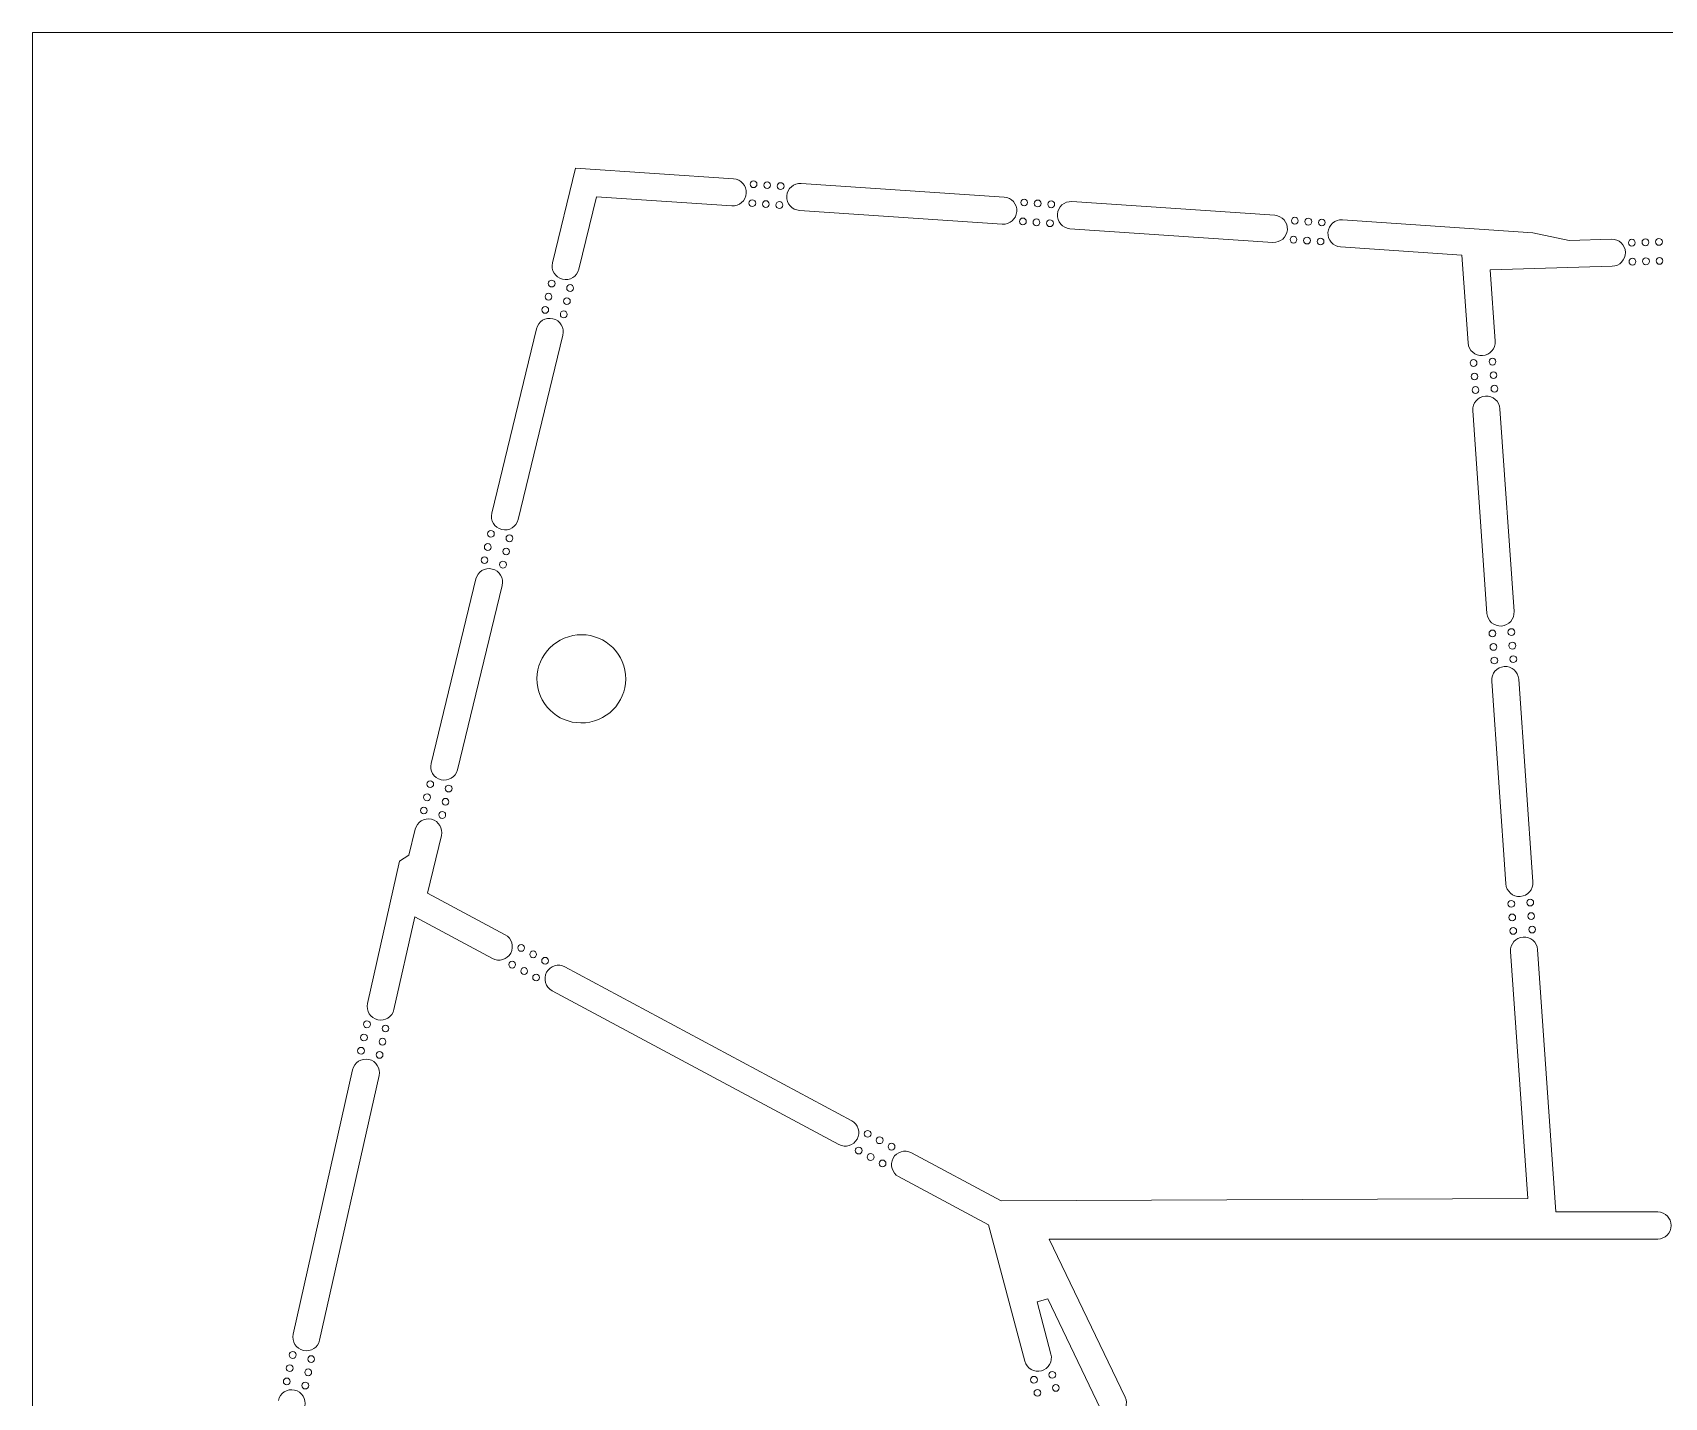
# Model space of a CAD drawing. Header units: inches. Extents: x 16.7 to 31.3, y 1.4 to 10.6.
# Drawn here: x 16.668 to 21.405, y 6.614 to 10.578 of the extents above; entities that cross this region are included whole.
import ezdxf

# ---------------------------------------------------------------- set-up
doc = ezdxf.new("R2010")
doc.units = ezdxf.units.IN
doc.header["$MEASUREMENT"] = 0
doc.layers.add('Visible', color=7, linetype='Continuous', lineweight=0)

# ---------------------------------------------------------------- blocks, each defined once
blk = doc.blocks.new('Block_681')
at = {"layer": 'Visible', "color": 7, "lineweight": 0}
blk.add_open_spline([(19.4829, 10.0214), (19.5046, 10.0199), (19.5234, 10.0363), (19.5249, 10.058), (19.5263, 10.0797), (19.5099, 10.0985), (19.4882, 10.0999)], degree=3, knots=[0, 0, 0, 0, 1, 1, 1, 2, 2, 2, 2], dxfattribs=at)
blk = doc.blocks.new('Block_682')
at = {"layer": 'Visible', "color": 7, "lineweight": 0}
blk.add_circle((19.6212, 10.0239), 0.00984, dxfattribs=at)
blk = doc.blocks.new('Block_683')
at = {"layer": 'Visible', "color": 7, "lineweight": 0}
blk.add_circle((19.6249, 10.0789), 0.00984, dxfattribs=at)
blk = doc.blocks.new('Block_684')
at = {"layer": 'Visible', "color": 7, "lineweight": 0}
blk.add_circle((19.5427, 10.0292), 0.00984, dxfattribs=at)
blk = doc.blocks.new('Block_685')
at = {"layer": 'Visible', "color": 7, "lineweight": 0}
blk.add_circle((19.5856, 10.0815), 0.00984, dxfattribs=at)
blk = doc.blocks.new('Block_686')
at = {"layer": 'Visible', "color": 7, "lineweight": 0}
blk.add_circle((19.5819, 10.0265), 0.00984, dxfattribs=at)
blk = doc.blocks.new('Block_687')
at = {"layer": 'Visible', "color": 7, "lineweight": 0}
blk.add_circle((19.5464, 10.0842), 0.00984, dxfattribs=at)
blk = doc.blocks.new('Block_688')
at = {"layer": 'Visible', "color": 7, "lineweight": 0}
blk.add_open_spline([(19.6846, 10.0867), (19.6629, 10.0881), (19.6442, 10.0717), (19.6427, 10.05), (19.6413, 10.0283), (19.6577, 10.0096), (19.6793, 10.0081)], degree=3, knots=[0, 0, 0, 0, 1, 1, 1, 2, 2, 2, 2], dxfattribs=at)
blk = doc.blocks.new('Block_689')
at = {"layer": 'Visible', "color": 7, "lineweight": 0}
blk.add_line((19.4882, 10.0999), (18.899, 10.1396), dxfattribs=at)
blk = doc.blocks.new('Block_690')
at = {"layer": 'Visible', "color": 7, "lineweight": 0}
blk.add_line((18.8937, 10.0611), (19.4829, 10.0214), dxfattribs=at)
blk = doc.blocks.new('Block_738')
at = {"layer": 'Visible', "color": 7, "lineweight": 0}
blk.add_line((17.7325, 8.1707), (17.6398, 7.7575), dxfattribs=at)
blk = doc.blocks.new('Block_739')
at = {"layer": 'Visible', "color": 7, "lineweight": 0}
blk.add_line((17.5967, 7.5654), (17.4242, 6.7972), dxfattribs=at)
blk = doc.blocks.new('Block_755')
at = {"layer": 'Visible', "color": 7, "lineweight": 0}
blk.add_line((20.9274, 9.4852), (20.9274, 9.4852), dxfattribs=at)
blk = doc.blocks.new('Block_756')
at = {"layer": 'Visible', "color": 7, "lineweight": 0}
blk.add_open_spline([(20.8352, 9.6761), (20.8367, 9.6544), (20.8555, 9.6381), (20.8772, 9.6396), (20.8989, 9.6411), (20.9152, 9.6599), (20.9137, 9.6816)], degree=3, knots=[0, 0, 0, 0, 1, 1, 1, 2, 2, 2, 2], dxfattribs=at)
blk = doc.blocks.new('Block_757')
at = {"layer": 'Visible', "color": 7, "lineweight": 0}
blk.add_line((20.9137, 9.6816), (20.9137, 9.6816), dxfattribs=at)
blk = doc.blocks.new('Block_758')
at = {"layer": 'Visible', "color": 7, "lineweight": 0}
blk.add_circle((20.8565, 9.5395), 0.00984, dxfattribs=at)
blk = doc.blocks.new('Block_759')
at = {"layer": 'Visible', "color": 7, "lineweight": 0}
blk.add_circle((20.9115, 9.5433), 0.00984, dxfattribs=at)
blk = doc.blocks.new('Block_760')
at = {"layer": 'Visible', "color": 7, "lineweight": 0}
blk.add_circle((20.8511, 9.618), 0.00984, dxfattribs=at)
blk = doc.blocks.new('Block_761')
at = {"layer": 'Visible', "color": 7, "lineweight": 0}
blk.add_circle((20.9088, 9.5826), 0.00984, dxfattribs=at)
blk = doc.blocks.new('Block_762')
at = {"layer": 'Visible', "color": 7, "lineweight": 0}
blk.add_circle((20.8538, 9.5788), 0.00984, dxfattribs=at)
blk = doc.blocks.new('Block_763')
at = {"layer": 'Visible', "color": 7, "lineweight": 0}
blk.add_circle((20.906, 9.6219), 0.00984, dxfattribs=at)
blk = doc.blocks.new('Block_764')
at = {"layer": 'Visible', "color": 7, "lineweight": 0}
blk.add_open_spline([(20.9274, 9.4852), (20.9259, 9.5069), (20.9071, 9.5233), (20.8854, 9.5218), (20.8637, 9.5203), (20.8474, 9.5014), (20.8489, 9.4798)], degree=3, knots=[0, 0, 0, 0, 1, 1, 1, 2, 2, 2, 2], dxfattribs=at)
blk = doc.blocks.new('Block_765')
at = {"layer": 'Visible', "color": 7, "lineweight": 0}
blk.add_line((20.9137, 9.6816), (20.8993, 9.8888), dxfattribs=at)
blk = doc.blocks.new('Block_766')
at = {"layer": 'Visible', "color": 7, "lineweight": 0}
blk.add_line((20.8174, 9.9314), (20.8352, 9.6761), dxfattribs=at)
blk = doc.blocks.new('Block_846')
at = {"layer": 'Visible', "color": 7, "lineweight": 0}
blk.add_open_spline([(19.7684, 6.5805), (19.7778, 6.5609), (19.8013, 6.5526), (19.8209, 6.562), (19.8405, 6.5714), (19.8488, 6.595), (19.8394, 6.6146)], degree=3, knots=[0, 0, 0, 0, 1, 1, 1, 2, 2, 2, 2], dxfattribs=at)
blk = doc.blocks.new('Block_854')
at = {"layer": 'Visible', "color": 7, "lineweight": 0}
blk.add_line((19.8394, 6.6146), (19.6189, 7.0735), dxfattribs=at)
blk = doc.blocks.new('Block_873')
at = {"layer": 'Visible', "color": 7, "lineweight": 0}
blk.add_line((20.2738, 10.047), (19.6846, 10.0867), dxfattribs=at)
blk = doc.blocks.new('Block_874')
at = {"layer": 'Visible', "color": 7, "lineweight": 0}
blk.add_open_spline([(20.2685, 9.9684), (20.2902, 9.9669), (20.309, 9.9833), (20.3105, 10.005), (20.3119, 10.0267), (20.2955, 10.0455), (20.2738, 10.047)], degree=3, knots=[0, 0, 0, 0, 1, 1, 1, 2, 2, 2, 2], dxfattribs=at)
blk = doc.blocks.new('Block_875')
at = {"layer": 'Visible', "color": 7, "lineweight": 0}
blk.add_line((19.6793, 10.0081), (20.2685, 9.9684), dxfattribs=at)
blk = doc.blocks.new('Block_876')
at = {"layer": 'Visible', "color": 7, "lineweight": 0}
blk.add_open_spline([(18.899, 10.1396), (18.8774, 10.1411), (18.8586, 10.1247), (18.8571, 10.103), (18.8557, 10.0813), (18.8721, 10.0625), (18.8937, 10.0611)], degree=3, knots=[0, 0, 0, 0, 1, 1, 1, 2, 2, 2, 2], dxfattribs=at)
blk = doc.blocks.new('Block_904')
at = {"layer": 'Visible', "color": 7, "lineweight": 0}
blk.add_line((20.9685, 8.8961), (20.9274, 9.4852), dxfattribs=at)
blk = doc.blocks.new('Block_905')
at = {"layer": 'Visible', "color": 7, "lineweight": 0}
blk.add_line((20.9685, 8.8961), (20.9685, 8.8961), dxfattribs=at)
blk = doc.blocks.new('Block_906')
at = {"layer": 'Visible', "color": 7, "lineweight": 0}
blk.add_open_spline([(20.8899, 8.8906), (20.8915, 8.869), (20.9103, 8.8526), (20.932, 8.8541), (20.9536, 8.8556), (20.97, 8.8744), (20.9685, 8.8961)], degree=3, knots=[0, 0, 0, 0, 1, 1, 1, 2, 2, 2, 2], dxfattribs=at)
blk = doc.blocks.new('Block_907')
at = {"layer": 'Visible', "color": 7, "lineweight": 0}
blk.add_line((20.8489, 9.4798), (20.8899, 8.8906), dxfattribs=at)
blk = doc.blocks.new('Block_908')
at = {"layer": 'Visible', "color": 7, "lineweight": 0}
blk.add_line((20.4649, 9.9552), (20.8174, 9.9314), dxfattribs=at)
blk = doc.blocks.new('Block_909')
at = {"layer": 'Visible', "color": 7, "lineweight": 0}
blk.add_open_spline([(20.4702, 10.0337), (20.4485, 10.0352), (20.4298, 10.0188), (20.4283, 9.9971), (20.4268, 9.9754), (20.4432, 9.9566), (20.4649, 9.9552)], degree=3, knots=[0, 0, 0, 0, 1, 1, 1, 2, 2, 2, 2], dxfattribs=at)
blk = doc.blocks.new('Block_910')
at = {"layer": 'Visible', "color": 7, "lineweight": 0}
blk.add_line((21.0231, 9.9964), (20.4702, 10.0337), dxfattribs=at)
blk = doc.blocks.new('Block_911')
at = {"layer": 'Visible', "color": 7, "lineweight": 0}
blk.add_line((21.1284, 9.9741), (21.0231, 9.9964), dxfattribs=at)
blk = doc.blocks.new('Block_912')
at = {"layer": 'Visible', "color": 7, "lineweight": 0}
blk.add_line((21.2512, 9.9775), (21.1284, 9.9741), dxfattribs=at)
blk = doc.blocks.new('Block_913')
at = {"layer": 'Visible', "color": 7, "lineweight": 0}
blk.add_open_spline([(21.2535, 9.8988), (21.2752, 9.8995), (21.2923, 9.9176), (21.2917, 9.9393), (21.2911, 9.961), (21.273, 9.9782), (21.2512, 9.9775)], degree=3, knots=[0, 0, 0, 0, 1, 1, 1, 2, 2, 2, 2], dxfattribs=at)
blk = doc.blocks.new('Block_914')
at = {"layer": 'Visible', "color": 7, "lineweight": 0}
blk.add_line((20.8993, 9.8888), (21.2535, 9.8988), dxfattribs=at)
blk = doc.blocks.new('Block_951')
at = {"layer": 'Visible', "color": 7, "lineweight": 0}
blk.add_line((19.615, 6.8999), (19.7684, 6.5805), dxfattribs=at)
blk = doc.blocks.new('Block_952')
at = {"layer": 'Visible', "color": 7, "lineweight": 0}
blk.add_line((19.5837, 6.8915), (19.615, 6.8999), dxfattribs=at)
blk = doc.blocks.new('Block_953')
at = {"layer": 'Visible', "color": 7, "lineweight": 0}
blk.add_line((19.6242, 6.7393), (19.5837, 6.8915), dxfattribs=at)
blk = doc.blocks.new('Block_954')
at = {"layer": 'Visible', "color": 7, "lineweight": 0}
blk.add_open_spline([(19.5481, 6.7191), (19.5537, 6.698), (19.5753, 6.6856), (19.5963, 6.6912), (19.6173, 6.6968), (19.6298, 6.7183), (19.6242, 6.7393)], degree=3, knots=[0, 0, 0, 0, 1, 1, 1, 2, 2, 2, 2], dxfattribs=at)
blk = doc.blocks.new('Block_955')
at = {"layer": 'Visible', "color": 7, "lineweight": 0}
blk.add_line((19.4426, 7.1149), (19.5481, 6.7191), dxfattribs=at)
blk = doc.blocks.new('Block_956')
at = {"layer": 'Visible', "color": 7, "lineweight": 0}
blk.add_line((19.1817, 7.255), (19.4426, 7.1149), dxfattribs=at)
blk = doc.blocks.new('Block_957')
at = {"layer": 'Visible', "color": 7, "lineweight": 0}
blk.add_line((19.1818, 7.255), (19.1817, 7.255), dxfattribs=at)
blk = doc.blocks.new('Block_958')
at = {"layer": 'Visible', "color": 7, "lineweight": 0}
blk.add_open_spline([(19.219, 7.3243), (19.1998, 7.3346), (19.176, 7.3274), (19.1657, 7.3083), (19.1554, 7.2891), (19.1626, 7.2652), (19.1818, 7.255)], degree=3, knots=[0, 0, 0, 0, 1, 1, 1, 2, 2, 2, 2], dxfattribs=at)
blk = doc.blocks.new('Block_959')
at = {"layer": 'Visible', "color": 7, "lineweight": 0}
blk.add_line((19.4798, 7.1843), (19.219, 7.3243), dxfattribs=at)
blk = doc.blocks.new('Block_960')
at = {"layer": 'Visible', "color": 7, "lineweight": 0}
blk.add_line((21.0084, 7.1915), (19.4798, 7.1843), dxfattribs=at)
blk = doc.blocks.new('Block_961')
at = {"layer": 'Visible', "color": 7, "lineweight": 0}
blk.add_line((20.9584, 7.9088), (21.0084, 7.1915), dxfattribs=at)
blk = doc.blocks.new('Block_962')
at = {"layer": 'Visible', "color": 7, "lineweight": 0}
blk.add_open_spline([(21.037, 7.9143), (21.0354, 7.936), (21.0166, 7.9523), (20.9949, 7.9508), (20.9733, 7.9493), (20.9569, 7.9305), (20.9584, 7.9088)], degree=3, knots=[0, 0, 0, 0, 1, 1, 1, 2, 2, 2, 2], dxfattribs=at)
blk = doc.blocks.new('Block_963')
at = {"layer": 'Visible', "color": 7, "lineweight": 0}
blk.add_line((21.037, 7.9143), (21.037, 7.9143), dxfattribs=at)
blk = doc.blocks.new('Block_964')
at = {"layer": 'Visible', "color": 7, "lineweight": 0}
blk.add_line((21.0901, 7.1523), (21.037, 7.9143), dxfattribs=at)
blk = doc.blocks.new('Block_965')
at = {"layer": 'Visible', "color": 7, "lineweight": 0}
blk.add_line((21.3862, 7.1523), (21.0901, 7.1523), dxfattribs=at)
blk = doc.blocks.new('Block_966')
at = {"layer": 'Visible', "color": 7, "lineweight": 0}
blk.add_open_spline([(21.3855, 7.0736), (21.4073, 7.0736), (21.4249, 7.0912), (21.4249, 7.1129), (21.4249, 7.1344), (21.4077, 7.1519), (21.3862, 7.1523)], degree=3, knots=[0, 0, 0, 0, 1, 1, 1, 2, 2, 2, 2], dxfattribs=at)
blk = doc.blocks.new('Block_967')
at = {"layer": 'Visible', "color": 7, "lineweight": 0}
blk.add_line((19.6189, 7.0735), (21.3855, 7.0736), dxfattribs=at)
blk = doc.blocks.new('Block_980')
at = {"layer": 'Visible', "color": 7, "lineweight": 0}
blk.add_line((21.0233, 8.1107), (20.9822, 8.6998), dxfattribs=at)
blk = doc.blocks.new('Block_981')
at = {"layer": 'Visible', "color": 7, "lineweight": 0}
blk.add_line((21.0233, 8.1107), (21.0233, 8.1107), dxfattribs=at)
blk = doc.blocks.new('Block_982')
at = {"layer": 'Visible', "color": 7, "lineweight": 0}
blk.add_open_spline([(20.9447, 8.1052), (20.9462, 8.0835), (20.965, 8.0671), (20.9867, 8.0686), (21.0084, 8.0702), (21.0248, 8.089), (21.0233, 8.1107)], degree=3, knots=[0, 0, 0, 0, 1, 1, 1, 2, 2, 2, 2], dxfattribs=at)
blk = doc.blocks.new('Block_983')
at = {"layer": 'Visible', "color": 7, "lineweight": 0}
blk.add_line((20.9036, 8.6943), (20.9447, 8.1052), dxfattribs=at)
blk = doc.blocks.new('Block_984')
at = {"layer": 'Visible', "color": 7, "lineweight": 0}
blk.add_open_spline([(20.9822, 8.6998), (20.9807, 8.7214), (20.9619, 8.7378), (20.9402, 8.7363), (20.9185, 8.7348), (20.9021, 8.716), (20.9036, 8.6943)], degree=3, knots=[0, 0, 0, 0, 1, 1, 1, 2, 2, 2, 2], dxfattribs=at)
blk = doc.blocks.new('Block_985')
at = {"layer": 'Visible', "color": 7, "lineweight": 0}
blk.add_line((20.9822, 8.6998), (20.9822, 8.6998), dxfattribs=at)
blk = doc.blocks.new('Block_986')
at = {"layer": 'Visible', "color": 7, "lineweight": 0}
blk.add_circle((20.9608, 8.8364), 0.00984, dxfattribs=at)
blk = doc.blocks.new('Block_987')
at = {"layer": 'Visible', "color": 7, "lineweight": 0}
blk.add_circle((20.9086, 8.7933), 0.00984, dxfattribs=at)
blk = doc.blocks.new('Block_988')
at = {"layer": 'Visible', "color": 7, "lineweight": 0}
blk.add_circle((20.9636, 8.7971), 0.00984, dxfattribs=at)
blk = doc.blocks.new('Block_989')
at = {"layer": 'Visible', "color": 7, "lineweight": 0}
blk.add_circle((20.9058, 8.8326), 0.00984, dxfattribs=at)
blk = doc.blocks.new('Block_990')
at = {"layer": 'Visible', "color": 7, "lineweight": 0}
blk.add_circle((20.9663, 8.7578), 0.00984, dxfattribs=at)
blk = doc.blocks.new('Block_991')
at = {"layer": 'Visible', "color": 7, "lineweight": 0}
blk.add_circle((20.9113, 8.754), 0.00984, dxfattribs=at)
blk = doc.blocks.new('Block_992')
at = {"layer": 'Visible', "color": 7, "lineweight": 0}
blk.add_open_spline([(17.6735, 7.5482), (17.6783, 7.5694), (17.6649, 7.5905), (17.6437, 7.5952), (17.6225, 7.6), (17.6014, 7.5866), (17.5967, 7.5654)], degree=3, knots=[0, 0, 0, 0, 1, 1, 1, 2, 2, 2, 2], dxfattribs=at)
blk = doc.blocks.new('Block_993')
at = {"layer": 'Visible', "color": 7, "lineweight": 0}
blk.add_line((17.501, 6.7799), (17.6735, 7.5482), dxfattribs=at)
blk = doc.blocks.new('Block_994')
at = {"layer": 'Visible', "color": 7, "lineweight": 0}
blk.add_open_spline([(17.4242, 6.7972), (17.4194, 6.776), (17.4328, 6.7549), (17.454, 6.7501), (17.4752, 6.7454), (17.4962, 6.7587), (17.501, 6.7799)], degree=3, knots=[0, 0, 0, 0, 1, 1, 1, 2, 2, 2, 2], dxfattribs=at)
blk = doc.blocks.new('Block_995')
at = {"layer": 'Visible', "color": 7, "lineweight": 0}
blk.add_circle((17.4055, 6.6601), 0.00984, dxfattribs=at)
blk = doc.blocks.new('Block_996')
at = {"layer": 'Visible', "color": 7, "lineweight": 0}
blk.add_circle((17.4679, 6.6865), 0.00984, dxfattribs=at)
blk = doc.blocks.new('Block_997')
at = {"layer": 'Visible', "color": 7, "lineweight": 0}
blk.add_circle((17.4141, 6.6986), 0.00984, dxfattribs=at)
blk = doc.blocks.new('Block_998')
at = {"layer": 'Visible', "color": 7, "lineweight": 0}
blk.add_circle((17.4593, 6.6481), 0.00984, dxfattribs=at)
blk = doc.blocks.new('Block_999')
at = {"layer": 'Visible', "color": 7, "lineweight": 0}
blk.add_circle((17.4228, 6.737), 0.00984, dxfattribs=at)
blk = doc.blocks.new('Block_1000')
at = {"layer": 'Visible', "color": 7, "lineweight": 0}
blk.add_circle((17.4765, 6.7249), 0.00984, dxfattribs=at)
blk = doc.blocks.new('Block_1001')
at = {"layer": 'Visible', "color": 7, "lineweight": 0}
blk.add_open_spline([(17.4579, 6.5879), (17.4627, 6.6091), (17.4493, 6.6301), (17.4281, 6.6349), (17.4069, 6.6397), (17.3858, 6.6263), (17.3811, 6.6051)], degree=3, knots=[0, 0, 0, 0, 1, 1, 1, 2, 2, 2, 2], dxfattribs=at)
blk = doc.blocks.new('Block_1004')
at = {"layer": 'Visible', "color": 7, "lineweight": 0}
blk.add_line((19.0456, 7.4174), (18.2131, 7.8644), dxfattribs=at)
blk = doc.blocks.new('Block_1005')
at = {"layer": 'Visible', "color": 7, "lineweight": 0}
blk.add_open_spline([(19.0083, 7.3481), (19.0275, 7.3378), (19.0513, 7.345), (19.0616, 7.3641), (19.0719, 7.3833), (19.0647, 7.4072), (19.0456, 7.4174)], degree=3, knots=[0, 0, 0, 0, 1, 1, 1, 2, 2, 2, 2], dxfattribs=at)
blk = doc.blocks.new('Block_1006')
at = {"layer": 'Visible', "color": 7, "lineweight": 0}
blk.add_line((19.0083, 7.3481), (19.0083, 7.3481), dxfattribs=at)
blk = doc.blocks.new('Block_1007')
at = {"layer": 'Visible', "color": 7, "lineweight": 0}
blk.add_line((18.1758, 7.795), (19.0083, 7.3481), dxfattribs=at)
blk = doc.blocks.new('Block_1008')
at = {"layer": 'Visible', "color": 7, "lineweight": 0}
blk.add_line((18.1758, 7.795), (18.1758, 7.795), dxfattribs=at)
blk = doc.blocks.new('Block_1009')
at = {"layer": 'Visible', "color": 7, "lineweight": 0}
blk.add_open_spline([(18.2131, 7.8644), (18.1939, 7.8747), (18.1701, 7.8675), (18.1598, 7.8483), (18.1495, 7.8292), (18.1567, 7.8053), (18.1758, 7.795)], degree=3, knots=[0, 0, 0, 0, 1, 1, 1, 2, 2, 2, 2], dxfattribs=at)
blk = doc.blocks.new('Block_1010')
at = {"layer": 'Visible', "color": 7, "lineweight": 0}
blk.add_circle((18.1294, 7.8333), 0.00984, dxfattribs=at)
blk = doc.blocks.new('Block_1011')
at = {"layer": 'Visible', "color": 7, "lineweight": 0}
blk.add_circle((18.1208, 7.9005), 0.00984, dxfattribs=at)
blk = doc.blocks.new('Block_1012')
at = {"layer": 'Visible', "color": 7, "lineweight": 0}
blk.add_circle((18.0947, 7.852), 0.00984, dxfattribs=at)
blk = doc.blocks.new('Block_1013')
at = {"layer": 'Visible', "color": 7, "lineweight": 0}
blk.add_circle((18.1555, 7.8819), 0.00984, dxfattribs=at)
blk = doc.blocks.new('Block_1014')
at = {"layer": 'Visible', "color": 7, "lineweight": 0}
blk.add_circle((18.06, 7.8706), 0.00984, dxfattribs=at)
blk = doc.blocks.new('Block_1015')
at = {"layer": 'Visible', "color": 7, "lineweight": 0}
blk.add_circle((18.0861, 7.9191), 0.00984, dxfattribs=at)
blk = doc.blocks.new('Block_1016')
at = {"layer": 'Visible', "color": 7, "lineweight": 0}
blk.add_open_spline([(18.0024, 7.8881), (18.0216, 7.8778), (18.0454, 7.885), (18.0557, 7.9042), (18.066, 7.9233), (18.0588, 7.9472), (18.0397, 7.9575)], degree=3, knots=[0, 0, 0, 0, 1, 1, 1, 2, 2, 2, 2], dxfattribs=at)
blk = doc.blocks.new('Block_1017')
at = {"layer": 'Visible', "color": 7, "lineweight": 0}
blk.add_line((18.0024, 7.8881), (18.0024, 7.8881), dxfattribs=at)
blk = doc.blocks.new('Block_1018')
at = {"layer": 'Visible', "color": 7, "lineweight": 0}
blk.add_line((17.777, 8.0091), (18.0024, 7.8881), dxfattribs=at)
blk = doc.blocks.new('Block_1019')
at = {"layer": 'Visible', "color": 7, "lineweight": 0}
blk.add_line((17.7166, 7.7402), (17.777, 8.0091), dxfattribs=at)
blk = doc.blocks.new('Block_1020')
at = {"layer": 'Visible', "color": 7, "lineweight": 0}
blk.add_open_spline([(17.6398, 7.7575), (17.635, 7.7363), (17.6484, 7.7152), (17.6696, 7.7105), (17.6908, 7.7057), (17.7118, 7.719), (17.7166, 7.7402)], degree=3, knots=[0, 0, 0, 0, 1, 1, 1, 2, 2, 2, 2], dxfattribs=at)
blk = doc.blocks.new('Block_1021')
at = {"layer": 'Visible', "color": 7, "lineweight": 0}
blk.add_line((17.76, 8.1889), (17.7325, 8.1707), dxfattribs=at)
blk = doc.blocks.new('Block_1022')
at = {"layer": 'Visible', "color": 7, "lineweight": 0}
blk.add_line((17.7781, 8.2637), (17.76, 8.1889), dxfattribs=at)
blk = doc.blocks.new('Block_1023')
at = {"layer": 'Visible', "color": 7, "lineweight": 0}
blk.add_open_spline([(17.8546, 8.2452), (17.8597, 8.2663), (17.8468, 8.2876), (17.8256, 8.2927), (17.8045, 8.2978), (17.7832, 8.2848), (17.7781, 8.2637)], degree=3, knots=[0, 0, 0, 0, 1, 1, 1, 2, 2, 2, 2], dxfattribs=at)
blk = doc.blocks.new('Block_1024')
at = {"layer": 'Visible', "color": 7, "lineweight": 0}
blk.add_line((17.8142, 8.0785), (17.8546, 8.2452), dxfattribs=at)
blk = doc.blocks.new('Block_1025')
at = {"layer": 'Visible', "color": 7, "lineweight": 0}
blk.add_line((18.0397, 7.9575), (17.8142, 8.0785), dxfattribs=at)
blk = doc.blocks.new('Block_1026')
at = {"layer": 'Visible', "color": 7, "lineweight": 0}
blk.add_open_spline([(17.8245, 8.455), (17.8193, 8.4339), (17.8323, 8.4126), (17.8535, 8.4075), (17.8746, 8.4024), (17.8959, 8.4153), (17.901, 8.4365)], degree=3, knots=[0, 0, 0, 0, 1, 1, 1, 2, 2, 2, 2], dxfattribs=at)
blk = doc.blocks.new('Block_1027')
at = {"layer": 'Visible', "color": 7, "lineweight": 0}
blk.add_line((17.9544, 8.9907), (17.8245, 8.455), dxfattribs=at)
blk = doc.blocks.new('Block_1028')
at = {"layer": 'Visible', "color": 7, "lineweight": 0}
blk.add_open_spline([(18.0309, 8.9721), (18.036, 8.9932), (18.023, 9.0145), (18.0019, 9.0196), (17.9808, 9.0248), (17.9595, 9.0118), (17.9544, 8.9907)], degree=3, knots=[0, 0, 0, 0, 1, 1, 1, 2, 2, 2, 2], dxfattribs=at)
blk = doc.blocks.new('Block_1029')
at = {"layer": 'Visible', "color": 7, "lineweight": 0}
blk.add_line((17.901, 8.4365), (18.0309, 8.9721), dxfattribs=at)
blk = doc.blocks.new('Block_1030')
at = {"layer": 'Visible', "color": 7, "lineweight": 0}
blk.add_open_spline([(18.0007, 9.182), (17.9956, 9.1608), (18.0086, 9.1396), (18.0297, 9.1344), (18.0509, 9.1293), (18.0721, 9.1423), (18.0773, 9.1634)], degree=3, knots=[0, 0, 0, 0, 1, 1, 1, 2, 2, 2, 2], dxfattribs=at)
blk = doc.blocks.new('Block_1031')
at = {"layer": 'Visible', "color": 7, "lineweight": 0}
blk.add_line((18.1306, 9.7176), (18.0007, 9.182), dxfattribs=at)
blk = doc.blocks.new('Block_1032')
at = {"layer": 'Visible', "color": 7, "lineweight": 0}
blk.add_open_spline([(18.2071, 9.6991), (18.2123, 9.7202), (18.1993, 9.7415), (18.1782, 9.7466), (18.157, 9.7517), (18.1357, 9.7387), (18.1306, 9.7176)], degree=3, knots=[0, 0, 0, 0, 1, 1, 1, 2, 2, 2, 2], dxfattribs=at)
blk = doc.blocks.new('Block_1033')
at = {"layer": 'Visible', "color": 7, "lineweight": 0}
blk.add_line((18.0773, 9.1634), (18.2071, 9.6991), dxfattribs=at)
blk = doc.blocks.new('Block_1034')
at = {"layer": 'Visible', "color": 7, "lineweight": 0}
blk.add_open_spline([(18.177, 9.9089), (18.1719, 9.8878), (18.1849, 9.8665), (18.206, 9.8614), (18.2271, 9.8563), (18.2484, 9.8692), (18.2535, 9.8904)], degree=3, knots=[0, 0, 0, 0, 1, 1, 1, 2, 2, 2, 2], dxfattribs=at)
blk = doc.blocks.new('Block_1035')
at = {"layer": 'Visible', "color": 7, "lineweight": 0}
blk.add_line((18.2437, 10.1838), (18.177, 9.9089), dxfattribs=at)
blk = doc.blocks.new('Block_1036')
at = {"layer": 'Visible', "color": 7, "lineweight": 0}
blk.add_line((18.7026, 10.1529), (18.2437, 10.1838), dxfattribs=at)
blk = doc.blocks.new('Block_1037')
at = {"layer": 'Visible', "color": 7, "lineweight": 0}
blk.add_open_spline([(18.6973, 10.0743), (18.719, 10.0728), (18.7378, 10.0892), (18.7393, 10.1109), (18.7407, 10.1326), (18.7243, 10.1514), (18.7026, 10.1529)], degree=3, knots=[0, 0, 0, 0, 1, 1, 1, 2, 2, 2, 2], dxfattribs=at)
blk = doc.blocks.new('Block_1038')
at = {"layer": 'Visible', "color": 7, "lineweight": 0}
blk.add_line((18.3046, 10.1008), (18.6973, 10.0743), dxfattribs=at)
blk = doc.blocks.new('Block_1039')
at = {"layer": 'Visible', "color": 7, "lineweight": 0}
blk.add_line((18.2535, 9.8904), (18.3046, 10.1008), dxfattribs=at)
blk = doc.blocks.new('Block_1040')
at = {"layer": 'Visible', "color": 7, "lineweight": 0}
blk.add_ellipse((18.2608, 8.7007), major_axis=(0.1265, 0.0251), ratio=0.992123, dxfattribs=at)
blk = doc.blocks.new('Block_1051')
at = {"layer": 'Visible', "color": 7, "lineweight": 0}
blk.add_circle((21.3106, 9.9674), 0.00984, dxfattribs=at)
blk = doc.blocks.new('Block_1052')
at = {"layer": 'Visible', "color": 7, "lineweight": 0}
blk.add_circle((21.3515, 9.9134), 0.00984, dxfattribs=at)
blk = doc.blocks.new('Block_1053')
at = {"layer": 'Visible', "color": 7, "lineweight": 0}
blk.add_circle((21.3499, 9.9685), 0.00984, dxfattribs=at)
blk = doc.blocks.new('Block_1054')
at = {"layer": 'Visible', "color": 7, "lineweight": 0}
blk.add_circle((21.3122, 9.9123), 0.00984, dxfattribs=at)
blk = doc.blocks.new('Block_1055')
at = {"layer": 'Visible', "color": 7, "lineweight": 0}
blk.add_circle((21.3893, 9.9696), 0.00984, dxfattribs=at)
blk = doc.blocks.new('Block_1056')
at = {"layer": 'Visible', "color": 7, "lineweight": 0}
blk.add_circle((21.3909, 9.9145), 0.00984, dxfattribs=at)
blk = doc.blocks.new('Block_1075')
at = {"layer": 'Visible', "color": 7, "lineweight": 0}
blk.add_circle((21.0156, 8.0509), 0.00984, dxfattribs=at)
blk = doc.blocks.new('Block_1076')
at = {"layer": 'Visible', "color": 7, "lineweight": 0}
blk.add_circle((20.9633, 8.0078), 0.00984, dxfattribs=at)
blk = doc.blocks.new('Block_1077')
at = {"layer": 'Visible', "color": 7, "lineweight": 0}
blk.add_circle((21.0183, 8.0116), 0.00984, dxfattribs=at)
blk = doc.blocks.new('Block_1078')
at = {"layer": 'Visible', "color": 7, "lineweight": 0}
blk.add_circle((20.9606, 8.0471), 0.00984, dxfattribs=at)
blk = doc.blocks.new('Block_1079')
at = {"layer": 'Visible', "color": 7, "lineweight": 0}
blk.add_circle((21.0211, 7.9724), 0.00984, dxfattribs=at)
blk = doc.blocks.new('Block_1080')
at = {"layer": 'Visible', "color": 7, "lineweight": 0}
blk.add_circle((20.9661, 7.9685), 0.00984, dxfattribs=at)
blk = doc.blocks.new('Block_1087')
at = {"layer": 'Visible', "color": 7, "lineweight": 0}
blk.add_line((16.6678, 1.4225), (16.6678, 10.5775), dxfattribs=at)
blk = doc.blocks.new('Block_1089')
at = {"layer": 'Visible', "color": 7, "lineweight": 0}
blk.add_line((16.6678, 10.5775), (31.3322, 10.5775), dxfattribs=at)
blk = doc.blocks.new('Block_1132')
at = {"layer": 'Visible', "color": 7, "lineweight": 0}
blk.add_circle((20.4068, 9.9709), 0.00984, dxfattribs=at)
blk = doc.blocks.new('Block_1133')
at = {"layer": 'Visible', "color": 7, "lineweight": 0}
blk.add_circle((20.4105, 10.0259), 0.00984, dxfattribs=at)
blk = doc.blocks.new('Block_1134')
at = {"layer": 'Visible', "color": 7, "lineweight": 0}
blk.add_circle((20.3283, 9.9762), 0.00984, dxfattribs=at)
blk = doc.blocks.new('Block_1135')
at = {"layer": 'Visible', "color": 7, "lineweight": 0}
blk.add_circle((20.3712, 10.0286), 0.00984, dxfattribs=at)
blk = doc.blocks.new('Block_1136')
at = {"layer": 'Visible', "color": 7, "lineweight": 0}
blk.add_circle((20.3675, 9.9736), 0.00984, dxfattribs=at)
blk = doc.blocks.new('Block_1137')
at = {"layer": 'Visible', "color": 7, "lineweight": 0}
blk.add_circle((20.332, 10.0312), 0.00984, dxfattribs=at)
blk = doc.blocks.new('Block_1144')
at = {"layer": 'Visible', "color": 7, "lineweight": 0}
blk.add_circle((18.8356, 10.0768), 0.00984, dxfattribs=at)
blk = doc.blocks.new('Block_1145')
at = {"layer": 'Visible', "color": 7, "lineweight": 0}
blk.add_circle((18.8393, 10.1318), 0.00984, dxfattribs=at)
blk = doc.blocks.new('Block_1146')
at = {"layer": 'Visible', "color": 7, "lineweight": 0}
blk.add_circle((18.7571, 10.0821), 0.00984, dxfattribs=at)
blk = doc.blocks.new('Block_1147')
at = {"layer": 'Visible', "color": 7, "lineweight": 0}
blk.add_circle((18.8001, 10.1345), 0.00984, dxfattribs=at)
blk = doc.blocks.new('Block_1148')
at = {"layer": 'Visible', "color": 7, "lineweight": 0}
blk.add_circle((18.7963, 10.0795), 0.00984, dxfattribs=at)
blk = doc.blocks.new('Block_1149')
at = {"layer": 'Visible', "color": 7, "lineweight": 0}
blk.add_circle((18.7608, 10.1371), 0.00984, dxfattribs=at)
blk = doc.blocks.new('Block_1150')
at = {"layer": 'Visible', "color": 7, "lineweight": 0}
blk.add_circle((17.6921, 7.6852), 0.00984, dxfattribs=at)
blk = doc.blocks.new('Block_1151')
at = {"layer": 'Visible', "color": 7, "lineweight": 0}
blk.add_circle((17.6384, 7.6973), 0.00984, dxfattribs=at)
blk = doc.blocks.new('Block_1152')
at = {"layer": 'Visible', "color": 7, "lineweight": 0}
blk.add_circle((17.6749, 7.6084), 0.00984, dxfattribs=at)
blk = doc.blocks.new('Block_1153')
at = {"layer": 'Visible', "color": 7, "lineweight": 0}
blk.add_circle((17.6297, 7.6589), 0.00984, dxfattribs=at)
blk = doc.blocks.new('Block_1154')
at = {"layer": 'Visible', "color": 7, "lineweight": 0}
blk.add_circle((17.6835, 7.6468), 0.00984, dxfattribs=at)
blk = doc.blocks.new('Block_1155')
at = {"layer": 'Visible', "color": 7, "lineweight": 0}
blk.add_circle((17.6211, 7.6205), 0.00984, dxfattribs=at)
blk = doc.blocks.new('Block_1162')
at = {"layer": 'Visible', "color": 7, "lineweight": 0}
blk.add_circle((17.8756, 8.3819), 0.00984, dxfattribs=at)
blk = doc.blocks.new('Block_1163')
at = {"layer": 'Visible', "color": 7, "lineweight": 0}
blk.add_circle((17.822, 8.3948), 0.00984, dxfattribs=at)
blk = doc.blocks.new('Block_1164')
at = {"layer": 'Visible', "color": 7, "lineweight": 0}
blk.add_circle((17.857, 8.3053), 0.00984, dxfattribs=at)
blk = doc.blocks.new('Block_1165')
at = {"layer": 'Visible', "color": 7, "lineweight": 0}
blk.add_circle((17.8128, 8.3566), 0.00984, dxfattribs=at)
blk = doc.blocks.new('Block_1166')
at = {"layer": 'Visible', "color": 7, "lineweight": 0}
blk.add_circle((17.8663, 8.3436), 0.00984, dxfattribs=at)
blk = doc.blocks.new('Block_1167')
at = {"layer": 'Visible', "color": 7, "lineweight": 0}
blk.add_circle((17.8035, 8.3183), 0.00984, dxfattribs=at)
blk = doc.blocks.new('Block_1192')
at = {"layer": 'Visible', "color": 7, "lineweight": 0}
blk.add_circle((18.2281, 9.8357), 0.00984, dxfattribs=at)
blk = doc.blocks.new('Block_1193')
at = {"layer": 'Visible', "color": 7, "lineweight": 0}
blk.add_circle((18.1746, 9.8487), 0.00984, dxfattribs=at)
blk = doc.blocks.new('Block_1194')
at = {"layer": 'Visible', "color": 7, "lineweight": 0}
blk.add_circle((18.2096, 9.7592), 0.00984, dxfattribs=at)
blk = doc.blocks.new('Block_1195')
at = {"layer": 'Visible', "color": 7, "lineweight": 0}
blk.add_circle((18.1653, 9.8105), 0.00984, dxfattribs=at)
blk = doc.blocks.new('Block_1196')
at = {"layer": 'Visible', "color": 7, "lineweight": 0}
blk.add_circle((18.2189, 9.7975), 0.00984, dxfattribs=at)
blk = doc.blocks.new('Block_1197')
at = {"layer": 'Visible', "color": 7, "lineweight": 0}
blk.add_circle((18.156, 9.7722), 0.00984, dxfattribs=at)
blk = doc.blocks.new('Block_1198')
at = {"layer": 'Visible', "color": 7, "lineweight": 0}
blk.add_circle((18.0519, 9.1088), 0.00984, dxfattribs=at)
blk = doc.blocks.new('Block_1199')
at = {"layer": 'Visible', "color": 7, "lineweight": 0}
blk.add_circle((17.9983, 9.1218), 0.00984, dxfattribs=at)
blk = doc.blocks.new('Block_1200')
at = {"layer": 'Visible', "color": 7, "lineweight": 0}
blk.add_circle((18.0333, 9.0323), 0.00984, dxfattribs=at)
blk = doc.blocks.new('Block_1201')
at = {"layer": 'Visible', "color": 7, "lineweight": 0}
blk.add_circle((17.989, 9.0835), 0.00984, dxfattribs=at)
blk = doc.blocks.new('Block_1202')
at = {"layer": 'Visible', "color": 7, "lineweight": 0}
blk.add_circle((18.0426, 9.0705), 0.00984, dxfattribs=at)
blk = doc.blocks.new('Block_1203')
at = {"layer": 'Visible', "color": 7, "lineweight": 0}
blk.add_circle((17.9797, 9.0453), 0.00984, dxfattribs=at)
blk = doc.blocks.new('Block_1212')
at = {"layer": 'Visible', "color": 7, "lineweight": 0}
blk.add_circle((19.5748, 6.665), 0.00984, dxfattribs=at)
blk = doc.blocks.new('Block_1213')
at = {"layer": 'Visible', "color": 7, "lineweight": 0}
blk.add_circle((19.6382, 6.6412), 0.00984, dxfattribs=at)
blk = doc.blocks.new('Block_1214')
at = {"layer": 'Visible', "color": 7, "lineweight": 0}
blk.add_circle((19.5849, 6.627), 0.00984, dxfattribs=at)
blk = doc.blocks.new('Block_1215')
at = {"layer": 'Visible', "color": 7, "lineweight": 0}
blk.add_circle((19.628, 6.6792), 0.00984, dxfattribs=at)
blk = doc.blocks.new('Block_1242')
at = {"layer": 'Visible', "color": 7, "lineweight": 0}
blk.add_circle((19.092, 7.3791), 0.00984, dxfattribs=at)
blk = doc.blocks.new('Block_1243')
at = {"layer": 'Visible', "color": 7, "lineweight": 0}
blk.add_circle((19.0659, 7.3305), 0.00984, dxfattribs=at)
blk = doc.blocks.new('Block_1244')
at = {"layer": 'Visible', "color": 7, "lineweight": 0}
blk.add_circle((19.1614, 7.3419), 0.00984, dxfattribs=at)
blk = doc.blocks.new('Block_1245')
at = {"layer": 'Visible', "color": 7, "lineweight": 0}
blk.add_circle((19.1006, 7.3119), 0.00984, dxfattribs=at)
blk = doc.blocks.new('Block_1246')
at = {"layer": 'Visible', "color": 7, "lineweight": 0}
blk.add_circle((19.1267, 7.3605), 0.00984, dxfattribs=at)
blk = doc.blocks.new('Block_1247')
at = {"layer": 'Visible', "color": 7, "lineweight": 0}
blk.add_circle((19.1353, 7.2933), 0.00984, dxfattribs=at)

msp = doc.modelspace()

# ---------------------------------------------------------------- block references
at = {"layer": 'Visible'}
for name in ['Block_1087', 'Block_1089', 'Block_1035', 'Block_1036', 'Block_1037', 'Block_1149', 'Block_1147', 'Block_1145', 'Block_876', 'Block_689', 'Block_1039', 'Block_1038', 'Block_1146', 'Block_681', 'Block_687', 'Block_685', 'Block_1148', 'Block_1144', 'Block_690', 'Block_683', 'Block_688', 'Block_873', 'Block_874', 'Block_684', 'Block_686', 'Block_682', 'Block_875', 'Block_1137', 'Block_1135', 'Block_1133', 'Block_909', 'Block_910', 'Block_911', 'Block_1134', 'Block_1136', 'Block_1132', 'Block_908', 'Block_912', 'Block_913', 'Block_1051', 'Block_1053', 'Block_1055', 'Block_1034', 'Block_766', 'Block_1054', 'Block_1052', 'Block_1056', 'Block_1193', 'Block_914', 'Block_765', 'Block_1195', 'Block_1196', 'Block_1192', 'Block_1197', 'Block_1194', 'Block_1031', 'Block_1032', 'Block_1033', 'Block_756', 'Block_757', 'Block_760', 'Block_763', 'Block_762', 'Block_761', 'Block_758', 'Block_764', 'Block_759', 'Block_907', 'Block_755', 'Block_904', 'Block_1030', 'Block_1199', 'Block_1198', 'Block_1203', 'Block_1201', 'Block_1202', 'Block_1028', 'Block_1200', 'Block_1027', 'Block_1029', 'Block_906', 'Block_905', 'Block_1040', 'Block_989', 'Block_986', 'Block_987', 'Block_991', 'Block_988', 'Block_990', 'Block_984', 'Block_983', 'Block_980', 'Block_985', 'Block_1026', 'Block_1163', 'Block_1162', 'Block_1165', 'Block_1166', 'Block_1023', 'Block_1167', 'Block_1164', 'Block_1022', 'Block_1024', 'Block_738', 'Block_1021', 'Block_982', 'Block_981', 'Block_1025', 'Block_1078', 'Block_1075', 'Block_1019', 'Block_1018', 'Block_1076', 'Block_1077', 'Block_1080', 'Block_1079', 'Block_1016', 'Block_1015', 'Block_962', 'Block_963', 'Block_964', 'Block_1017', 'Block_1014', 'Block_1011', 'Block_1013', 'Block_1009', 'Block_1004', 'Block_961', 'Block_1012', 'Block_1010', 'Block_1007', 'Block_1008', 'Block_1020', 'Block_1151', 'Block_1150', 'Block_1155', 'Block_1153', 'Block_1154', 'Block_992', 'Block_1152', 'Block_739', 'Block_993', 'Block_1005', 'Block_1006', 'Block_1242', 'Block_1246', 'Block_1244', 'Block_1243', 'Block_1245', 'Block_1247', 'Block_958', 'Block_959', 'Block_956', 'Block_957', 'Block_960', 'Block_955', 'Block_965', 'Block_966', 'Block_967', 'Block_854', 'Block_952', 'Block_953', 'Block_951', 'Block_994', 'Block_999', 'Block_1000', 'Block_954', 'Block_997', 'Block_996', 'Block_1215', 'Block_1001', 'Block_995', 'Block_998', 'Block_1212', 'Block_1214', 'Block_1213', 'Block_846']:
    msp.add_blockref(name, (0, 0), dxfattribs=at)

doc.saveas('drawing.dxf')
